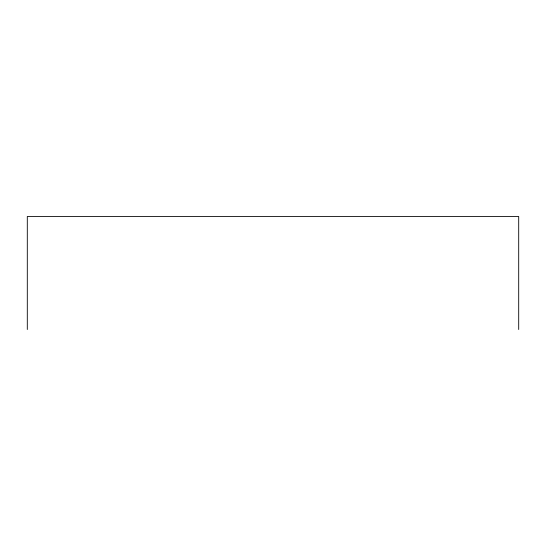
<?xml version="1.0" encoding="UTF-8"?>
<svg xmlns="http://www.w3.org/2000/svg" width="546" height="546" viewBox="0 0 546 546"><rect width="100%" height="100%" fill="white"/><g stroke="black" fill="none" stroke-linecap="round" stroke-linejoin="round"><path stroke-width="0.82" d="M518.7 329.504L518.7 216.496L27.3 216.496L27.3 329.504"/></g></svg>
